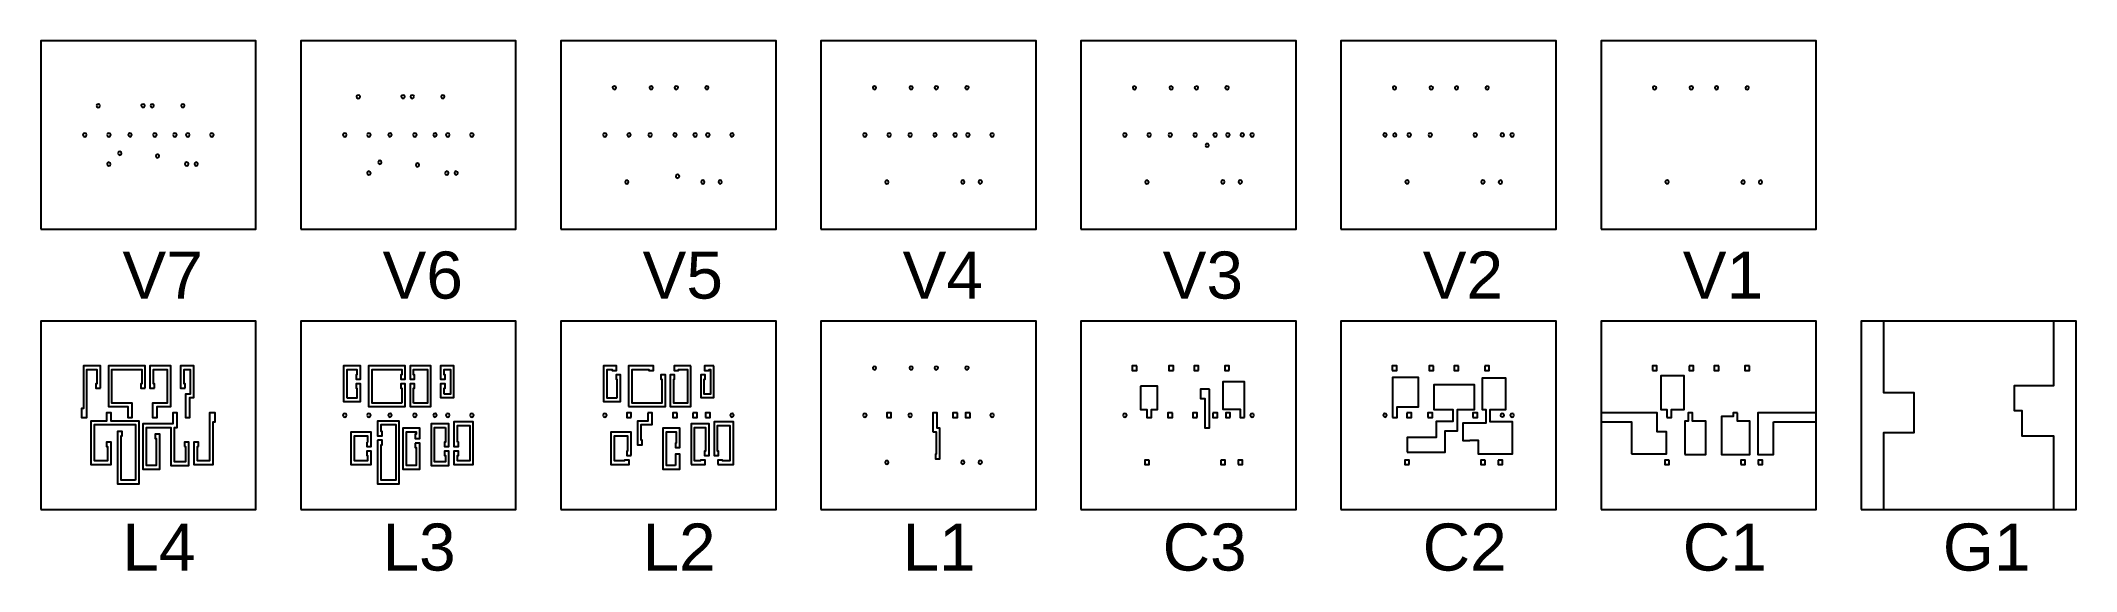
# Model space of a CAD drawing. Extents: x -2.4 to 43, y -3.5 to 8.4.
import ezdxf

# ---------------------------------------------------------------- set-up
doc = ezdxf.new("R2010")
doc.units = 0
doc.layers.get('0').update_dxf_attribs({"linetype": 'continuous'})
for name, color, linetype in [('C1', 132, 'continuous'), ('C2', 112, 'continuous'), ('C3', 92, 'continuous'), ('G1', 152, 'continuous'), ('L1', 72, 'continuous'), ('L2', 52, 'continuous'), ('L3', 32, 'continuous'), ('L4', 12, 'continuous'), ('V1', 142, 'continuous'), ('V2', 122, 'continuous'), ('V3', 102, 'continuous'), ('V4', 82, 'continuous'), ('V5', 62, 'continuous'), ('V6', 42, 'continuous'), ('V7', 22, 'continuous')]:
    doc.layers.add(name, color=color, linetype=linetype)
doc.styles.get("Standard").update_dxf_attribs({"font": 'ARIAL.TTF'})

msp = doc.modelspace()

# ---------------------------------------------------------------- linework, layer by layer
at = {"layer": 'C1'}
for points in [[(32.4, -2.1), (37.2, -2.1), (37.2, 2.1), (32.4, 2.1), (32.4, -2.1)], [(33.545, 1), (33.645, 1), (33.645, 1.1), (33.545, 1.1), (33.545, 1)], [(34.364, 1.1), (34.364, 1), (34.464, 1), (34.464, 1.1), (34.364, 1.1)], [(35.025, 1.1), (34.925, 1.1), (34.925, 1), (35.025, 1), (35.025, 1.1)], [(35.708, 1.1), (35.608, 1.1), (35.608, 1), (35.708, 1), (35.708, 1.1)], [(33.871, -0.05), (33.971, -0.05), (33.971, 0.13), (34.251, 0.13), (34.251, 0.879), (33.731, 0.879), (33.731, 0.13), (33.871, 0.13), (33.871, -0.05)], [(33.08, -0.859), (33.86, -0.859), (33.86, -0.37), (33.651, -0.37), (33.651, 0.05), (32.4, 0.05), (32.4, -0.15), (33.08, -0.15), (33.08, -0.859)], [(34.271, -0.879), (34.741, -0.879), (34.741, -0.13), (34.441, -0.13), (34.441, 0.05), (34.341, 0.05), (34.341, -0.13), (34.271, -0.13), (34.271, -0.879)], [(35.444, 0.05), (35.344, 0.05), (35.344, -0.03), (35.089, -0.03), (35.089, -0.879), (35.719, -0.879), (35.719, -0.13), (35.444, -0.13), (35.444, 0.05)], [(36.25, -0.15), (37.2, -0.15), (37.2, 0.05), (35.899, 0.05), (35.899, -0.879), (36.25, -0.879), (36.25, -0.15)], [(33.923, -1), (33.823, -1), (33.823, -1.1), (33.923, -1.1), (33.923, -1)], [(35.517, -1.1), (35.617, -1.1), (35.617, -1), (35.517, -1), (35.517, -1.1)], [(35.905, -1.1), (36.005, -1.1), (36.005, -1), (35.905, -1), (35.905, -1.1)]]:
    msp.add_lwpolyline(points, close=True, dxfattribs=at)
at = {"layer": 'C2'}
for points in [[(26.6, -2.1), (31.4, -2.1), (31.4, 2.1), (26.6, 2.1), (26.6, -2.1)], [(27.745, 1), (27.845, 1), (27.845, 1.1), (27.745, 1.1), (27.745, 1)], [(28.664, 1.1), (28.564, 1.1), (28.564, 1), (28.664, 1), (28.664, 1.1)], [(29.225, 1.1), (29.125, 1.1), (29.125, 1), (29.225, 1), (29.225, 1.1)], [(29.808, 1.1), (29.808, 1), (29.908, 1), (29.908, 1.1), (29.808, 1.1)], [(27.751, -0.05), (27.851, -0.05), (27.851, 0.188), (28.332, 0.188), (28.332, 0.844), (27.751, 0.844), (27.751, -0.05)], [(28.08, -0.823), (28.921, -0.823), (28.921, -0.347), (29.196, -0.347), (29.196, 0.13), (29.581, 0.13), (29.581, 0.679), (28.671, 0.679), (28.671, 0.13), (29.096, 0.13), (29.096, -0.14), (28.722, -0.14), (28.722, -0.5), (28.08, -0.5), (28.08, -0.823)], [(29.475, -0.56), (29.66, -0.56), (29.66, -0.863), (30.426, -0.863), (30.426, -0.15), (29.929, -0.15), (29.929, 0.13), (30.279, 0.13), (30.279, 0.829), (29.749, 0.829), (29.749, 0.13), (29.829, 0.13), (29.829, -0.18), (29.315, -0.18), (29.315, -0.563), (29.475, -0.563), (29.475, -0.56)], [(27.553, -0.029), (27.582, -0.041), (27.611, -0.029), (27.623, 0), (27.611, 0.029), (27.582, 0.041), (27.553, 0.029), (27.541, 0), (27.553, -0.029)], [(28.071, 0.05), (28.071, -0.05), (28.171, -0.05), (28.171, 0.05), (28.071, 0.05)], [(28.541, -0.05), (28.641, -0.05), (28.641, 0.05), (28.541, 0.05), (28.541, -0.05)], [(29.544, -0.05), (29.644, -0.05), (29.644, 0.05), (29.544, 0.05), (29.544, -0.05)], [(30.174, -0.03), (30.203, -0.039), (30.229, -0.025), (30.238, 0.004), (30.224, 0.03), (30.195, 0.039), (30.169, 0.025), (30.16, -0.004), (30.174, -0.03)], [(30.447, 0.029), (30.418, 0.041), (30.389, 0.029), (30.377, 0), (30.389, -0.029), (30.418, -0.041), (30.447, -0.029), (30.459, 0), (30.447, 0.029)], [(28.123, -1.1), (28.123, -1), (28.023, -1), (28.023, -1.1), (28.123, -1.1)], [(29.817, -1), (29.717, -1), (29.717, -1.1), (29.817, -1.1), (29.817, -1)], [(30.105, -1), (30.105, -1.1), (30.205, -1.1), (30.205, -1), (30.105, -1)]]:
    msp.add_lwpolyline(points, close=True, dxfattribs=at)
at = {"layer": 'C3'}
for points in [[(20.8, -2.1), (25.6, -2.1), (25.6, 2.1), (20.8, 2.1), (20.8, -2.1)], [(22.045, 1.1), (21.945, 1.1), (21.945, 1), (22.045, 1), (22.045, 1.1)], [(22.864, 1), (22.864, 1.1), (22.764, 1.1), (22.764, 1), (22.864, 1)], [(23.425, 1), (23.425, 1.1), (23.325, 1.1), (23.325, 1), (23.425, 1)], [(24.108, 1), (24.108, 1.1), (24.008, 1.1), (24.008, 1), (24.108, 1)], [(22.131, 0.649), (22.131, 0.13), (22.271, 0.13), (22.271, -0.05), (22.371, -0.05), (22.371, 0.13), (22.511, 0.13), (22.511, 0.649), (22.131, 0.649)], [(23.665, 0.58), (23.47, 0.58), (23.47, 0.37), (23.565, 0.37), (23.565, -0.28), (23.665, -0.28), (23.665, 0.58)], [(24.449, -0.05), (24.449, 0.744), (23.968, 0.744), (23.968, 0.138), (24.349, 0.138), (24.349, -0.05), (24.449, -0.05)], [(21.753, -0.029), (21.782, -0.041), (21.811, -0.029), (21.823, 0), (21.811, 0.029), (21.782, 0.041), (21.753, 0.029), (21.741, 0), (21.753, -0.029)], [(22.841, 0.05), (22.741, 0.05), (22.741, -0.05), (22.841, -0.05), (22.841, 0.05)], [(23.396, -0.05), (23.396, 0.05), (23.296, 0.05), (23.296, -0.05), (23.396, -0.05)], [(23.744, 0.05), (23.744, -0.05), (23.844, -0.05), (23.844, 0.05), (23.744, 0.05)], [(24.129, -0.05), (24.129, 0.05), (24.029, 0.05), (24.029, -0.05), (24.129, -0.05)], [(24.647, 0.029), (24.618, 0.041), (24.589, 0.029), (24.577, 0), (24.589, -0.029), (24.618, -0.041), (24.647, -0.029), (24.659, 0), (24.647, 0.029)], [(22.323, -1), (22.223, -1), (22.223, -1.1), (22.323, -1.1), (22.323, -1)], [(23.917, -1), (23.917, -1.1), (24.017, -1.1), (24.017, -1), (23.917, -1)], [(24.305, -1.1), (24.405, -1.1), (24.405, -1), (24.305, -1), (24.305, -1.1)]]:
    msp.add_lwpolyline(points, close=True, dxfattribs=at)
at = {"layer": 'G1'}
for points in [[(38.2, -2.1), (43, -2.1), (43, 2.1), (38.2, 2.1), (38.2, -2.1)], [(38.7, -2.1), (42.5, -2.1), (42.5, -0.47), (41.79, -0.47), (41.79, 0.1), (41.62, 0.1), (41.62, 0.66), (42.5, 0.66), (42.5, 2.1), (38.7, 2.1), (38.7, 0.51), (39.38, 0.51), (39.38, -0.39), (38.7, -0.39), (38.7, -2.1)]]:
    msp.add_lwpolyline(points, close=True, dxfattribs=at)
at = {"layer": 'L1'}
for points in [[(15, -2.1), (19.8, -2.1), (19.8, 2.1), (15, 2.1), (15, -2.1)], [(16.17, 1.08), (16.156, 1.054), (16.165, 1.025), (16.192, 1.011), (16.22, 1.02), (16.234, 1.046), (16.225, 1.075), (16.199, 1.089), (16.17, 1.08)], [(16.989, 1.08), (16.975, 1.054), (16.984, 1.025), (17.01, 1.011), (17.039, 1.02), (17.053, 1.046), (17.044, 1.075), (17.017, 1.089), (16.989, 1.08)], [(17.579, 1.011), (17.605, 1.025), (17.614, 1.054), (17.6, 1.08), (17.572, 1.089), (17.545, 1.075), (17.536, 1.046), (17.55, 1.02), (17.579, 1.011)], [(18.233, 1.02), (18.262, 1.011), (18.288, 1.025), (18.297, 1.054), (18.284, 1.08), (18.255, 1.089), (18.228, 1.075), (18.22, 1.046), (18.233, 1.02)], [(15.953, -0.029), (15.982, -0.041), (16.011, -0.029), (16.023, 0), (16.011, 0.029), (15.982, 0.041), (15.953, 0.029), (15.941, 0), (15.953, -0.029)], [(16.471, -0.05), (16.571, -0.05), (16.571, 0.05), (16.471, 0.05), (16.471, -0.05)], [(16.95, 0), (16.962, -0.029), (16.991, -0.041), (17.02, -0.029), (17.032, 0), (17.02, 0.029), (16.991, 0.041), (16.962, 0.029), (16.95, 0)], [(17.496, -0.372), (17.575, -0.372), (17.575, -0.872), (17.555, -0.872), (17.555, -0.972), (17.655, -0.972), (17.655, -0.292), (17.596, -0.292), (17.596, 0.05), (17.496, 0.05), (17.496, -0.372)], [(18.044, 0.05), (17.944, 0.05), (17.944, -0.05), (18.044, -0.05), (18.044, 0.05)], [(18.329, 0.05), (18.229, 0.05), (18.229, -0.05), (18.329, -0.05), (18.329, 0.05)], [(18.847, 0.029), (18.818, 0.041), (18.789, 0.029), (18.777, 0), (18.789, -0.029), (18.818, -0.041), (18.847, -0.029), (18.859, 0), (18.847, 0.029)], [(16.477, -1.011), (16.448, -1.02), (16.434, -1.046), (16.443, -1.075), (16.47, -1.089), (16.498, -1.08), (16.512, -1.054), (16.503, -1.025), (16.477, -1.011)], [(18.142, -1.08), (18.171, -1.089), (18.197, -1.075), (18.206, -1.046), (18.192, -1.02), (18.164, -1.011), (18.137, -1.025), (18.128, -1.054), (18.142, -1.08)], [(18.53, -1.08), (18.558, -1.089), (18.585, -1.075), (18.594, -1.046), (18.58, -1.02), (18.551, -1.011), (18.525, -1.025), (18.516, -1.054), (18.53, -1.08)]]:
    msp.add_lwpolyline(points, close=True, dxfattribs=at)
at = {"layer": 'L2'}
for points in [[(9.2, -2.1), (14, -2.1), (14, 2.1), (9.2, 2.1), (9.2, -2.1)], [(10.453, 0.382), (10.232, 0.382), (10.232, 1.02), (10.345, 1.02), (10.345, 1), (10.445, 1), (10.445, 1.1), (10.152, 1.1), (10.152, 0.302), (10.533, 0.302), (10.533, 0.9), (10.433, 0.9), (10.433, 0.8), (10.453, 0.8), (10.453, 0.382)], [(10.709, 0.192), (11.532, 0.192), (11.532, 0.9), (11.432, 0.9), (11.432, 0.8), (11.452, 0.8), (11.452, 0.272), (10.789, 0.272), (10.789, 1.02), (11.164, 1.02), (11.164, 1), (11.264, 1), (11.264, 1.1), (10.709, 1.1), (10.709, 0.192)], [(12.103, 1.1), (11.725, 1.1), (11.725, 1), (11.825, 1), (11.825, 1.02), (12.023, 1.02), (12.023, 0.272), (11.717, 0.272), (11.717, 0.8), (11.737, 0.8), (11.737, 0.9), (11.637, 0.9), (11.637, 0.192), (12.103, 0.192), (12.103, 1.1)], [(12.616, 1.1), (12.408, 1.1), (12.408, 1), (12.508, 1), (12.508, 1.02), (12.536, 1.02), (12.536, 0.472), (12.4, 0.472), (12.4, 0.8), (12.42, 0.8), (12.42, 0.9), (12.32, 0.9), (12.32, 0.392), (12.616, 0.392), (12.616, 1.1)], [(10.153, -0.029), (10.182, -0.041), (10.211, -0.029), (10.223, 0), (10.211, 0.029), (10.182, 0.041), (10.153, 0.029), (10.141, 0), (10.153, -0.029)], [(10.771, -0.05), (10.771, 0.05), (10.671, 0.05), (10.671, -0.05), (10.771, -0.05)], [(11.141, 0.05), (11.141, -0.13), (10.913, -0.13), (10.913, -0.66), (11.013, -0.66), (11.013, -0.56), (10.993, -0.56), (10.993, -0.21), (11.241, -0.21), (11.241, 0.05), (11.141, 0.05)], [(11.796, 0.05), (11.696, 0.05), (11.696, -0.05), (11.796, -0.05), (11.796, 0.05)], [(12.144, 0.05), (12.144, -0.05), (12.244, -0.05), (12.244, 0.05), (12.144, 0.05)], [(12.429, -0.05), (12.529, -0.05), (12.529, 0.05), (12.429, 0.05), (12.429, -0.05)], [(13.047, 0.029), (13.018, 0.041), (12.989, 0.029), (12.977, 0), (12.989, -0.029), (13.018, -0.041), (13.047, -0.029), (13.059, 0), (13.047, 0.029)], [(10.771, -0.9), (10.771, -0.38), (10.318, -0.38), (10.318, -1.1), (10.723, -1.1), (10.723, -1), (10.623, -1), (10.623, -1.02), (10.398, -1.02), (10.398, -0.46), (10.691, -0.46), (10.691, -0.8), (10.671, -0.8), (10.671, -0.9), (10.771, -0.9)], [(11.755, -1.12), (11.556, -1.12), (11.556, -0.372), (11.775, -0.372), (11.775, -0.622), (11.755, -0.622), (11.755, -0.722), (11.855, -0.722), (11.855, -0.292), (11.476, -0.292), (11.476, -1.2), (11.855, -1.2), (11.855, -0.872), (11.755, -0.872), (11.755, -1.12)], [(12.105, -1.1), (12.417, -1.1), (12.417, -1), (12.317, -1), (12.317, -1.02), (12.185, -1.02), (12.185, -0.272), (12.426, -0.272), (12.426, -0.8), (12.406, -0.8), (12.406, -0.9), (12.506, -0.9), (12.506, -0.192), (12.105, -0.192), (12.105, -1.1)], [(12.705, -1.1), (13.048, -1.1), (13.048, -0.15), (12.617, -0.15), (12.617, -0.9), (12.717, -0.9), (12.717, -0.8), (12.697, -0.8), (12.697, -0.23), (12.968, -0.23), (12.968, -1.02), (12.805, -1.02), (12.805, -1), (12.705, -1), (12.705, -1.1)]]:
    msp.add_lwpolyline(points, close=True, dxfattribs=at)
at = {"layer": 'L3'}
for points in [[(3.4, -2.1), (8.2, -2.1), (8.2, 2.1), (3.4, 2.1), (3.4, -2.1)], [(4.432, 0.382), (4.432, 1.02), (4.653, 1.02), (4.653, 0.9), (4.633, 0.9), (4.633, 0.8), (4.733, 0.8), (4.733, 1.1), (4.352, 1.1), (4.352, 0.302), (4.733, 0.302), (4.733, 0.7), (4.633, 0.7), (4.633, 0.6), (4.653, 0.6), (4.653, 0.382), (4.432, 0.382)], [(5.652, 0.272), (4.989, 0.272), (4.989, 1.02), (5.652, 1.02), (5.652, 0.9), (5.632, 0.9), (5.632, 0.8), (5.732, 0.8), (5.732, 1.1), (4.909, 1.1), (4.909, 0.192), (5.732, 0.192), (5.732, 0.7), (5.632, 0.7), (5.632, 0.6), (5.652, 0.6), (5.652, 0.272)], [(5.917, 0.272), (5.917, 0.6), (5.937, 0.6), (5.937, 0.7), (5.837, 0.7), (5.837, 0.192), (6.303, 0.192), (6.303, 1.1), (5.837, 1.1), (5.837, 0.8), (5.937, 0.8), (5.937, 0.9), (5.917, 0.9), (5.917, 1.02), (6.223, 1.02), (6.223, 0.272), (5.917, 0.272)], [(6.6, 0.472), (6.6, 0.6), (6.62, 0.6), (6.62, 0.7), (6.52, 0.7), (6.52, 0.392), (6.816, 0.392), (6.816, 1.1), (6.52, 1.1), (6.52, 0.8), (6.62, 0.8), (6.62, 0.9), (6.6, 0.9), (6.6, 1.02), (6.736, 1.02), (6.736, 0.472), (6.6, 0.472)], [(4.353, -0.029), (4.382, -0.041), (4.411, -0.029), (4.423, 0), (4.411, 0.029), (4.382, 0.041), (4.353, 0.029), (4.341, 0), (4.353, -0.029)], [(4.88, 0), (4.892, -0.029), (4.921, -0.041), (4.95, -0.029), (4.962, 0), (4.95, 0.029), (4.921, 0.041), (4.892, 0.029), (4.88, 0)], [(5.362, -0.029), (5.391, -0.041), (5.42, -0.029), (5.432, 0), (5.42, 0.029), (5.391, 0.041), (5.362, 0.029), (5.35, 0), (5.362, -0.029)], [(5.975, -0.029), (5.987, 0), (5.975, 0.029), (5.946, 0.041), (5.917, 0.029), (5.905, 0), (5.917, -0.029), (5.946, -0.041), (5.975, -0.029)], [(6.353, 0), (6.365, -0.029), (6.394, -0.041), (6.423, -0.029), (6.435, 0), (6.423, 0.029), (6.394, 0.041), (6.365, 0.029), (6.353, 0)], [(6.65, 0.029), (6.638, 0), (6.65, -0.029), (6.679, -0.041), (6.708, -0.029), (6.72, 0), (6.708, 0.029), (6.679, 0.041), (6.65, 0.029)], [(7.247, 0.029), (7.218, 0.041), (7.189, 0.029), (7.177, 0), (7.189, -0.029), (7.218, -0.041), (7.247, -0.029), (7.259, 0), (7.247, 0.029)], [(4.871, -0.6), (4.871, -0.7), (4.971, -0.7), (4.971, -0.38), (4.518, -0.38), (4.518, -1.1), (4.971, -1.1), (4.971, -0.8), (4.871, -0.8), (4.871, -0.9), (4.891, -0.9), (4.891, -1.02), (4.598, -1.02), (4.598, -0.46), (4.891, -0.46), (4.891, -0.6), (4.871, -0.6)], [(5.113, -0.56), (5.113, -1.53), (5.597, -1.53), (5.597, -0.13), (5.113, -0.13), (5.113, -0.46), (5.213, -0.46), (5.213, -0.36), (5.193, -0.36), (5.193, -0.21), (5.517, -0.21), (5.517, -1.45), (5.193, -1.45), (5.193, -0.66), (5.213, -0.66), (5.213, -0.56), (5.113, -0.56)], [(5.955, -0.622), (5.955, -0.722), (5.975, -0.722), (5.975, -1.12), (5.756, -1.12), (5.756, -0.372), (5.975, -0.372), (5.975, -0.422), (5.955, -0.422), (5.955, -0.522), (6.055, -0.522), (6.055, -0.292), (5.676, -0.292), (5.676, -1.2), (6.055, -1.2), (6.055, -0.622), (5.955, -0.622)], [(6.626, -0.272), (6.626, -0.6), (6.606, -0.6), (6.606, -0.7), (6.706, -0.7), (6.706, -0.192), (6.305, -0.192), (6.305, -1.12), (6.706, -1.12), (6.706, -0.8), (6.606, -0.8), (6.606, -0.9), (6.626, -0.9), (6.626, -1.04), (6.385, -1.04), (6.385, -0.272), (6.626, -0.272)], [(6.897, -0.6), (6.897, -0.23), (7.168, -0.23), (7.168, -1.02), (6.897, -1.02), (6.897, -0.9), (6.917, -0.9), (6.917, -0.8), (6.817, -0.8), (6.817, -1.1), (7.248, -1.1), (7.248, -0.15), (6.817, -0.15), (6.817, -0.7), (6.917, -0.7), (6.917, -0.6), (6.897, -0.6)]]:
    msp.add_lwpolyline(points, close=True, dxfattribs=at)
at = {"layer": 'L4'}
for points in [[(-2.4, -2.1), (2.4, -2.1), (2.4, 2.1), (-2.4, 2.1), (-2.4, -2.1)], [(-1.067, 0.6), (-1.067, 1.1), (-1.448, 1.1), (-1.448, 0.15), (-1.49, 0.15), (-1.49, -0.05), (-1.368, -0.05), (-1.368, 1.02), (-1.147, 1.02), (-1.147, 0.7), (-1.167, 0.7), (-1.167, 0.6), (-1.067, 0.6)], [(-0.068, 0.6), (-0.068, 1.1), (-0.891, 1.1), (-0.891, 0.192), (-0.459, 0.192), (-0.459, -0.05), (-0.359, -0.05), (-0.359, 0.272), (-0.811, 0.272), (-0.811, 1.02), (-0.148, 1.02), (-0.148, 0.7), (-0.168, 0.7), (-0.168, 0.6), (-0.068, 0.6)], [(0.137, 0.6), (0.137, 0.7), (0.117, 0.7), (0.117, 1.02), (0.423, 1.02), (0.423, 0.272), (0.096, 0.272), (0.096, -0.05), (0.196, -0.05), (0.196, 0.192), (0.503, 0.192), (0.503, 1.1), (0.037, 1.1), (0.037, 0.6), (0.137, 0.6)], [(0.82, 0.6), (0.82, 0.7), (0.8, 0.7), (0.8, 1.02), (0.936, 1.02), (0.936, 0.472), (0.829, 0.472), (0.829, -0.05), (0.929, -0.05), (0.929, 0.392), (1.016, 0.392), (1.016, 1.1), (0.72, 1.1), (0.72, 0.6), (0.82, 0.6)], [(-0.283, -1.45), (-0.607, -1.45), (-0.607, -0.46), (-0.587, -0.46), (-0.587, -0.36), (-0.687, -0.36), (-0.687, -1.53), (-0.203, -1.53), (-0.203, -0.13), (-0.829, -0.13), (-0.829, 0.05), (-0.929, 0.05), (-0.929, -0.13), (-1.282, -0.13), (-1.282, -1.1), (-0.829, -1.1), (-0.829, -0.6), (-0.929, -0.6), (-0.929, -0.7), (-0.909, -0.7), (-0.909, -1.02), (-1.202, -1.02), (-1.202, -0.21), (-0.283, -0.21), (-0.283, -1.45)], [(0.806, -0.7), (0.826, -0.7), (0.826, -1.04), (0.585, -1.04), (0.585, -0.272), (0.644, -0.272), (0.644, 0.05), (0.544, 0.05), (0.544, -0.192), (-0.124, -0.192), (-0.124, -1.2), (0.255, -1.2), (0.255, -0.422), (0.155, -0.422), (0.155, -0.522), (0.175, -0.522), (0.175, -1.12), (-0.044, -1.12), (-0.044, -0.272), (0.505, -0.272), (0.505, -1.12), (0.906, -1.12), (0.906, -0.6), (0.806, -0.6), (0.806, -0.7)], [(1.117, -0.7), (1.117, -0.6), (1.017, -0.6), (1.017, -1.1), (1.448, -1.1), (1.448, -0.15), (1.49, -0.15), (1.49, 0.05), (1.368, 0.05), (1.368, -1.02), (1.097, -1.02), (1.097, -0.7), (1.117, -0.7)]]:
    msp.add_lwpolyline(points, close=True, dxfattribs=at)
at = {"layer": 'V1'}
for points in [[(32.4, 4.15), (37.2, 4.15), (37.2, 8.35), (32.4, 8.35), (32.4, 4.15)], [(33.599, 7.339), (33.57, 7.33), (33.556, 7.304), (33.565, 7.275), (33.592, 7.261), (33.62, 7.27), (33.634, 7.296), (33.625, 7.325), (33.599, 7.339)], [(34.417, 7.339), (34.389, 7.33), (34.375, 7.304), (34.384, 7.275), (34.41, 7.261), (34.439, 7.27), (34.453, 7.296), (34.444, 7.325), (34.417, 7.339)], [(34.95, 7.27), (34.979, 7.261), (35.005, 7.275), (35.014, 7.304), (35, 7.33), (34.972, 7.339), (34.945, 7.325), (34.936, 7.296), (34.95, 7.27)], [(35.662, 7.261), (35.688, 7.275), (35.697, 7.304), (35.684, 7.33), (35.655, 7.339), (35.628, 7.325), (35.62, 7.296), (35.633, 7.27), (35.662, 7.261)], [(33.848, 5.23), (33.834, 5.204), (33.843, 5.175), (33.87, 5.161), (33.898, 5.17), (33.912, 5.196), (33.903, 5.225), (33.877, 5.239), (33.848, 5.23)], [(35.571, 5.161), (35.597, 5.175), (35.606, 5.204), (35.592, 5.23), (35.564, 5.239), (35.537, 5.225), (35.528, 5.196), (35.542, 5.17), (35.571, 5.161)], [(35.958, 5.161), (35.985, 5.175), (35.994, 5.204), (35.98, 5.23), (35.951, 5.239), (35.925, 5.225), (35.916, 5.196), (35.93, 5.17), (35.958, 5.161)]]:
    msp.add_lwpolyline(points, close=True, dxfattribs=at)
at = {"layer": 'V2'}
for points in [[(26.6, 4.15), (31.4, 4.15), (31.4, 8.35), (26.6, 8.35), (26.6, 4.15)], [(27.799, 7.339), (27.77, 7.33), (27.756, 7.304), (27.765, 7.275), (27.792, 7.261), (27.82, 7.27), (27.834, 7.296), (27.825, 7.325), (27.799, 7.339)], [(28.617, 7.339), (28.589, 7.33), (28.575, 7.304), (28.584, 7.275), (28.61, 7.261), (28.639, 7.27), (28.653, 7.296), (28.644, 7.325), (28.617, 7.339)], [(29.15, 7.27), (29.179, 7.261), (29.205, 7.275), (29.214, 7.304), (29.2, 7.33), (29.172, 7.339), (29.145, 7.325), (29.136, 7.296), (29.15, 7.27)], [(29.833, 7.27), (29.862, 7.261), (29.888, 7.275), (29.897, 7.304), (29.884, 7.33), (29.855, 7.339), (29.828, 7.325), (29.82, 7.296), (29.833, 7.27)], [(27.553, 6.221), (27.582, 6.209), (27.611, 6.221), (27.623, 6.25), (27.611, 6.279), (27.582, 6.291), (27.553, 6.279), (27.541, 6.25), (27.553, 6.221)], [(27.797, 6.289), (27.771, 6.275), (27.762, 6.246), (27.776, 6.22), (27.805, 6.211), (27.831, 6.225), (27.84, 6.254), (27.826, 6.28), (27.797, 6.289)], [(28.08, 6.25), (28.092, 6.221), (28.121, 6.209), (28.15, 6.221), (28.162, 6.25), (28.15, 6.279), (28.121, 6.291), (28.092, 6.279), (28.08, 6.25)], [(28.55, 6.25), (28.562, 6.221), (28.591, 6.209), (28.62, 6.221), (28.632, 6.25), (28.62, 6.279), (28.591, 6.291), (28.562, 6.279), (28.55, 6.25)], [(29.565, 6.221), (29.594, 6.209), (29.623, 6.221), (29.635, 6.25), (29.623, 6.279), (29.594, 6.291), (29.565, 6.279), (29.553, 6.25), (29.565, 6.221)], [(30.174, 6.22), (30.203, 6.211), (30.229, 6.225), (30.238, 6.254), (30.224, 6.28), (30.195, 6.289), (30.169, 6.275), (30.16, 6.246), (30.174, 6.22)], [(30.447, 6.279), (30.418, 6.291), (30.389, 6.279), (30.377, 6.25), (30.389, 6.221), (30.418, 6.209), (30.447, 6.221), (30.459, 6.25), (30.447, 6.279)], [(28.048, 5.23), (28.034, 5.204), (28.043, 5.175), (28.07, 5.161), (28.098, 5.17), (28.112, 5.196), (28.103, 5.225), (28.077, 5.239), (28.048, 5.23)], [(29.771, 5.161), (29.797, 5.175), (29.806, 5.204), (29.792, 5.23), (29.764, 5.239), (29.737, 5.225), (29.728, 5.196), (29.742, 5.17), (29.771, 5.161)], [(30.13, 5.17), (30.158, 5.161), (30.185, 5.175), (30.194, 5.204), (30.18, 5.23), (30.151, 5.239), (30.125, 5.225), (30.116, 5.196), (30.13, 5.17)]]:
    msp.add_lwpolyline(points, close=True, dxfattribs=at)
at = {"layer": 'V3'}
for points in [[(20.8, 4.15), (25.6, 4.15), (25.6, 8.35), (20.8, 8.35), (20.8, 4.15)], [(21.999, 7.339), (21.97, 7.33), (21.956, 7.304), (21.965, 7.275), (21.992, 7.261), (22.02, 7.27), (22.034, 7.296), (22.025, 7.325), (21.999, 7.339)], [(22.817, 7.339), (22.789, 7.33), (22.775, 7.304), (22.784, 7.275), (22.81, 7.261), (22.839, 7.27), (22.853, 7.296), (22.844, 7.325), (22.817, 7.339)], [(23.35, 7.27), (23.379, 7.261), (23.405, 7.275), (23.414, 7.304), (23.4, 7.33), (23.372, 7.339), (23.345, 7.325), (23.336, 7.296), (23.35, 7.27)], [(24.033, 7.27), (24.062, 7.261), (24.088, 7.275), (24.097, 7.304), (24.084, 7.33), (24.055, 7.339), (24.028, 7.325), (24.02, 7.296), (24.033, 7.27)], [(21.753, 6.221), (21.782, 6.209), (21.811, 6.221), (21.823, 6.25), (21.811, 6.279), (21.782, 6.291), (21.753, 6.279), (21.741, 6.25), (21.753, 6.221)], [(22.28, 6.25), (22.292, 6.221), (22.321, 6.209), (22.35, 6.221), (22.362, 6.25), (22.35, 6.279), (22.321, 6.291), (22.292, 6.279), (22.28, 6.25)], [(22.75, 6.25), (22.762, 6.221), (22.791, 6.209), (22.82, 6.221), (22.832, 6.25), (22.82, 6.279), (22.791, 6.291), (22.762, 6.279), (22.75, 6.25)], [(23.305, 6.25), (23.317, 6.221), (23.346, 6.209), (23.375, 6.221), (23.387, 6.25), (23.375, 6.279), (23.346, 6.291), (23.317, 6.279), (23.305, 6.25)], [(23.576, 6.016), (23.59, 5.99), (23.619, 5.981), (23.645, 5.995), (23.654, 6.024), (23.64, 6.05), (23.611, 6.059), (23.585, 6.045), (23.576, 6.016)], [(23.765, 6.221), (23.794, 6.209), (23.823, 6.221), (23.835, 6.25), (23.823, 6.279), (23.794, 6.291), (23.765, 6.279), (23.753, 6.25), (23.765, 6.221)], [(24.05, 6.221), (24.079, 6.209), (24.108, 6.221), (24.12, 6.25), (24.108, 6.279), (24.079, 6.291), (24.05, 6.279), (24.038, 6.25), (24.05, 6.221)], [(24.374, 6.22), (24.403, 6.211), (24.429, 6.225), (24.438, 6.254), (24.424, 6.28), (24.395, 6.289), (24.369, 6.275), (24.36, 6.246), (24.374, 6.22)], [(24.647, 6.279), (24.618, 6.291), (24.589, 6.279), (24.577, 6.25), (24.589, 6.221), (24.618, 6.209), (24.647, 6.221), (24.659, 6.25), (24.647, 6.279)], [(22.248, 5.23), (22.234, 5.204), (22.243, 5.175), (22.27, 5.161), (22.298, 5.17), (22.312, 5.196), (22.303, 5.225), (22.277, 5.239), (22.248, 5.23)], [(23.971, 5.161), (23.997, 5.175), (24.006, 5.204), (23.992, 5.23), (23.964, 5.239), (23.937, 5.225), (23.928, 5.196), (23.942, 5.17), (23.971, 5.161)], [(24.33, 5.17), (24.358, 5.161), (24.385, 5.175), (24.394, 5.204), (24.38, 5.23), (24.351, 5.239), (24.325, 5.225), (24.316, 5.196), (24.33, 5.17)]]:
    msp.add_lwpolyline(points, close=True, dxfattribs=at)
at = {"layer": 'V4'}
for points in [[(15, 4.15), (19.8, 4.15), (19.8, 8.35), (15, 8.35), (15, 4.15)], [(16.199, 7.339), (16.17, 7.33), (16.156, 7.304), (16.165, 7.275), (16.192, 7.261), (16.22, 7.27), (16.234, 7.296), (16.225, 7.325), (16.199, 7.339)], [(17.017, 7.339), (16.989, 7.33), (16.975, 7.304), (16.984, 7.275), (17.01, 7.261), (17.039, 7.27), (17.053, 7.296), (17.044, 7.325), (17.017, 7.339)], [(17.55, 7.27), (17.579, 7.261), (17.605, 7.275), (17.614, 7.304), (17.6, 7.33), (17.572, 7.339), (17.545, 7.325), (17.536, 7.296), (17.55, 7.27)], [(18.233, 7.27), (18.262, 7.261), (18.288, 7.275), (18.297, 7.304), (18.284, 7.33), (18.255, 7.339), (18.228, 7.325), (18.22, 7.296), (18.233, 7.27)], [(15.953, 6.221), (15.982, 6.209), (16.011, 6.221), (16.023, 6.25), (16.011, 6.279), (15.982, 6.291), (15.953, 6.279), (15.941, 6.25), (15.953, 6.221)], [(16.48, 6.25), (16.492, 6.221), (16.521, 6.209), (16.55, 6.221), (16.562, 6.25), (16.55, 6.279), (16.521, 6.291), (16.492, 6.279), (16.48, 6.25)], [(16.95, 6.25), (16.962, 6.221), (16.991, 6.209), (17.02, 6.221), (17.032, 6.25), (17.02, 6.279), (16.991, 6.291), (16.962, 6.279), (16.95, 6.25)], [(17.505, 6.25), (17.517, 6.221), (17.546, 6.209), (17.575, 6.221), (17.587, 6.25), (17.575, 6.279), (17.546, 6.291), (17.517, 6.279), (17.505, 6.25)], [(17.965, 6.221), (17.994, 6.209), (18.023, 6.221), (18.035, 6.25), (18.023, 6.279), (17.994, 6.291), (17.965, 6.279), (17.953, 6.25), (17.965, 6.221)], [(18.25, 6.221), (18.279, 6.209), (18.308, 6.221), (18.32, 6.25), (18.308, 6.279), (18.279, 6.291), (18.25, 6.279), (18.238, 6.25), (18.25, 6.221)], [(18.847, 6.279), (18.818, 6.291), (18.789, 6.279), (18.777, 6.25), (18.789, 6.221), (18.818, 6.209), (18.847, 6.221), (18.859, 6.25), (18.847, 6.279)], [(16.448, 5.23), (16.434, 5.204), (16.443, 5.175), (16.47, 5.161), (16.498, 5.17), (16.512, 5.196), (16.503, 5.225), (16.477, 5.239), (16.448, 5.23)], [(18.171, 5.161), (18.197, 5.175), (18.206, 5.204), (18.192, 5.23), (18.164, 5.239), (18.137, 5.225), (18.128, 5.196), (18.142, 5.17), (18.171, 5.161)], [(18.53, 5.17), (18.558, 5.161), (18.585, 5.175), (18.594, 5.204), (18.58, 5.23), (18.551, 5.239), (18.525, 5.225), (18.516, 5.196), (18.53, 5.17)]]:
    msp.add_lwpolyline(points, close=True, dxfattribs=at)
at = {"layer": 'V5'}
for points in [[(9.2, 4.15), (14, 4.15), (14, 8.35), (9.2, 8.35), (9.2, 4.15)], [(10.37, 7.33), (10.356, 7.304), (10.365, 7.275), (10.392, 7.261), (10.42, 7.27), (10.434, 7.296), (10.425, 7.325), (10.399, 7.339), (10.37, 7.33)], [(11.189, 7.33), (11.175, 7.304), (11.184, 7.275), (11.21, 7.261), (11.239, 7.27), (11.253, 7.296), (11.244, 7.325), (11.217, 7.339), (11.189, 7.33)], [(11.779, 7.261), (11.805, 7.275), (11.814, 7.304), (11.8, 7.33), (11.772, 7.339), (11.745, 7.325), (11.736, 7.296), (11.75, 7.27), (11.779, 7.261)], [(12.433, 7.27), (12.462, 7.261), (12.488, 7.275), (12.497, 7.304), (12.484, 7.33), (12.455, 7.339), (12.428, 7.325), (12.42, 7.296), (12.433, 7.27)], [(10.153, 6.221), (10.182, 6.209), (10.211, 6.221), (10.223, 6.25), (10.211, 6.279), (10.182, 6.291), (10.153, 6.279), (10.141, 6.25), (10.153, 6.221)], [(10.692, 6.279), (10.68, 6.25), (10.692, 6.221), (10.721, 6.209), (10.75, 6.221), (10.762, 6.25), (10.75, 6.279), (10.721, 6.291), (10.692, 6.279)], [(11.15, 6.25), (11.162, 6.221), (11.191, 6.209), (11.22, 6.221), (11.232, 6.25), (11.22, 6.279), (11.191, 6.291), (11.162, 6.279), (11.15, 6.25)], [(11.717, 6.221), (11.746, 6.209), (11.775, 6.221), (11.787, 6.25), (11.775, 6.279), (11.746, 6.291), (11.717, 6.279), (11.705, 6.25), (11.717, 6.221)], [(12.165, 6.221), (12.194, 6.209), (12.223, 6.221), (12.235, 6.25), (12.223, 6.279), (12.194, 6.291), (12.165, 6.279), (12.153, 6.25), (12.165, 6.221)], [(12.45, 6.221), (12.479, 6.209), (12.508, 6.221), (12.52, 6.25), (12.508, 6.279), (12.479, 6.291), (12.45, 6.279), (12.438, 6.25), (12.45, 6.221)], [(13.047, 6.279), (13.018, 6.291), (12.989, 6.279), (12.977, 6.25), (12.989, 6.221), (13.018, 6.209), (13.047, 6.221), (13.059, 6.25), (13.047, 6.279)], [(10.677, 5.239), (10.648, 5.23), (10.634, 5.204), (10.643, 5.175), (10.67, 5.161), (10.698, 5.17), (10.712, 5.196), (10.703, 5.225), (10.677, 5.239)], [(11.83, 5.358), (11.801, 5.367), (11.775, 5.353), (11.766, 5.324), (11.78, 5.298), (11.809, 5.289), (11.835, 5.303), (11.844, 5.332), (11.83, 5.358)], [(12.342, 5.17), (12.371, 5.161), (12.397, 5.175), (12.406, 5.204), (12.392, 5.23), (12.364, 5.239), (12.337, 5.225), (12.328, 5.196), (12.342, 5.17)], [(12.73, 5.17), (12.758, 5.161), (12.785, 5.175), (12.794, 5.204), (12.78, 5.23), (12.751, 5.239), (12.725, 5.225), (12.716, 5.196), (12.73, 5.17)]]:
    msp.add_lwpolyline(points, close=True, dxfattribs=at)
at = {"layer": 'V6'}
for points in [[(3.4, 4.15), (8.2, 4.15), (8.2, 8.35), (3.4, 8.35), (3.4, 4.15)], [(4.714, 7.125), (4.687, 7.139), (4.658, 7.13), (4.644, 7.104), (4.653, 7.075), (4.68, 7.061), (4.708, 7.07), (4.722, 7.096), (4.714, 7.125)], [(5.707, 7.07), (5.721, 7.096), (5.712, 7.125), (5.686, 7.139), (5.657, 7.13), (5.643, 7.104), (5.652, 7.075), (5.679, 7.061), (5.707, 7.07)], [(5.926, 7.104), (5.912, 7.13), (5.883, 7.139), (5.857, 7.125), (5.848, 7.096), (5.862, 7.07), (5.891, 7.061), (5.917, 7.075), (5.926, 7.104)], [(6.6, 7.075), (6.609, 7.104), (6.595, 7.13), (6.567, 7.139), (6.54, 7.125), (6.531, 7.096), (6.545, 7.07), (6.574, 7.061), (6.6, 7.075)], [(4.353, 6.221), (4.382, 6.209), (4.411, 6.221), (4.423, 6.25), (4.411, 6.279), (4.382, 6.291), (4.353, 6.279), (4.341, 6.25), (4.353, 6.221)], [(4.88, 6.25), (4.892, 6.221), (4.921, 6.209), (4.95, 6.221), (4.962, 6.25), (4.95, 6.279), (4.921, 6.291), (4.892, 6.279), (4.88, 6.25)], [(5.362, 6.221), (5.391, 6.209), (5.42, 6.221), (5.432, 6.25), (5.42, 6.279), (5.391, 6.291), (5.362, 6.279), (5.35, 6.25), (5.362, 6.221)], [(5.975, 6.221), (5.987, 6.25), (5.975, 6.279), (5.946, 6.291), (5.917, 6.279), (5.905, 6.25), (5.917, 6.221), (5.946, 6.209), (5.975, 6.221)], [(6.353, 6.25), (6.365, 6.221), (6.394, 6.209), (6.423, 6.221), (6.435, 6.25), (6.423, 6.279), (6.394, 6.291), (6.365, 6.279), (6.353, 6.25)], [(6.65, 6.279), (6.638, 6.25), (6.65, 6.221), (6.679, 6.209), (6.708, 6.221), (6.72, 6.25), (6.708, 6.279), (6.679, 6.291), (6.65, 6.279)], [(7.247, 6.279), (7.218, 6.291), (7.189, 6.279), (7.177, 6.25), (7.189, 6.221), (7.218, 6.209), (7.247, 6.221), (7.259, 6.25), (7.247, 6.279)], [(5.124, 5.644), (5.132, 5.615), (5.159, 5.601), (5.188, 5.61), (5.202, 5.636), (5.193, 5.665), (5.166, 5.679), (5.138, 5.67), (5.124, 5.644)], [(6.009, 5.539), (6.035, 5.553), (6.044, 5.582), (6.03, 5.608), (6.001, 5.617), (5.975, 5.603), (5.966, 5.574), (5.98, 5.548), (6.009, 5.539)], [(4.896, 5.43), (4.882, 5.404), (4.891, 5.375), (4.917, 5.361), (4.946, 5.37), (4.96, 5.396), (4.951, 5.425), (4.925, 5.439), (4.896, 5.43)], [(6.659, 5.361), (6.686, 5.375), (6.695, 5.404), (6.681, 5.43), (6.652, 5.439), (6.625, 5.425), (6.617, 5.396), (6.631, 5.37), (6.659, 5.361)], [(6.836, 5.425), (6.828, 5.396), (6.842, 5.37), (6.87, 5.361), (6.897, 5.375), (6.906, 5.404), (6.892, 5.43), (6.863, 5.439), (6.836, 5.425)]]:
    msp.add_lwpolyline(points, close=True, dxfattribs=at)
at = {"layer": 'V7'}
for points in [[(-2.4, 4.15), (2.4, 4.15), (2.4, 8.35), (-2.4, 8.35), (-2.4, 4.15)], [(-1.156, 6.904), (-1.147, 6.875), (-1.12, 6.861), (-1.092, 6.87), (-1.078, 6.896), (-1.086, 6.925), (-1.113, 6.939), (-1.142, 6.93), (-1.156, 6.904)], [(-0.121, 6.861), (-0.093, 6.87), (-0.079, 6.896), (-0.088, 6.925), (-0.114, 6.939), (-0.143, 6.93), (-0.157, 6.904), (-0.148, 6.875), (-0.121, 6.861)], [(0.048, 6.896), (0.062, 6.87), (0.091, 6.861), (0.117, 6.875), (0.126, 6.904), (0.112, 6.93), (0.083, 6.939), (0.057, 6.925), (0.048, 6.896)], [(0.767, 6.939), (0.74, 6.925), (0.731, 6.896), (0.745, 6.87), (0.774, 6.861), (0.8, 6.875), (0.809, 6.904), (0.795, 6.93), (0.767, 6.939)], [(-1.447, 6.221), (-1.418, 6.209), (-1.389, 6.221), (-1.377, 6.25), (-1.389, 6.279), (-1.418, 6.291), (-1.447, 6.279), (-1.459, 6.25), (-1.447, 6.221)], [(-0.92, 6.25), (-0.908, 6.221), (-0.879, 6.209), (-0.85, 6.221), (-0.838, 6.25), (-0.85, 6.279), (-0.879, 6.291), (-0.908, 6.279), (-0.92, 6.25)], [(-0.438, 6.221), (-0.409, 6.209), (-0.38, 6.221), (-0.368, 6.25), (-0.38, 6.279), (-0.409, 6.291), (-0.438, 6.279), (-0.45, 6.25), (-0.438, 6.221)], [(0.175, 6.221), (0.187, 6.25), (0.175, 6.279), (0.146, 6.291), (0.117, 6.279), (0.105, 6.25), (0.117, 6.221), (0.146, 6.209), (0.175, 6.221)], [(0.553, 6.25), (0.565, 6.221), (0.594, 6.209), (0.623, 6.221), (0.635, 6.25), (0.623, 6.279), (0.594, 6.291), (0.565, 6.279), (0.553, 6.25)], [(0.85, 6.279), (0.838, 6.25), (0.85, 6.221), (0.879, 6.209), (0.908, 6.221), (0.92, 6.25), (0.908, 6.279), (0.879, 6.291), (0.85, 6.279)], [(1.447, 6.279), (1.418, 6.291), (1.389, 6.279), (1.377, 6.25), (1.389, 6.221), (1.418, 6.209), (1.447, 6.221), (1.459, 6.25), (1.447, 6.279)], [(-0.875, 5.639), (-0.904, 5.63), (-0.918, 5.604), (-0.909, 5.575), (-0.883, 5.561), (-0.854, 5.57), (-0.84, 5.596), (-0.849, 5.625), (-0.875, 5.639)], [(-0.634, 5.879), (-0.662, 5.87), (-0.676, 5.844), (-0.668, 5.815), (-0.641, 5.801), (-0.612, 5.81), (-0.598, 5.836), (-0.607, 5.865), (-0.634, 5.879)], [(0.201, 5.817), (0.175, 5.803), (0.166, 5.774), (0.18, 5.748), (0.209, 5.739), (0.235, 5.753), (0.244, 5.782), (0.23, 5.808), (0.201, 5.817)], [(0.825, 5.625), (0.817, 5.596), (0.831, 5.57), (0.859, 5.561), (0.886, 5.575), (0.895, 5.604), (0.881, 5.63), (0.852, 5.639), (0.825, 5.625)], [(1.036, 5.625), (1.028, 5.596), (1.042, 5.57), (1.07, 5.561), (1.097, 5.575), (1.106, 5.604), (1.092, 5.63), (1.063, 5.639), (1.036, 5.625)]]:
    msp.add_lwpolyline(points, close=True, dxfattribs=at)

# ---------------------------------------------------------------- texts
at = {"color": 22}
msp.add_text('V7', height=1.05, dxfattribs=at).set_placement((-0.578, 2.6))
at = {"color": 42}
msp.add_text('V6', height=1.05, dxfattribs=at).set_placement((5.223, 2.6))
at = {"color": 62}
msp.add_text('V5', height=1.05, dxfattribs=at).set_placement((11.022, 2.6))
at = {"color": 82}
msp.add_text('V4', height=1.05, dxfattribs=at).set_placement((16.822, 2.6))
at = {"color": 102}
msp.add_text('V3', height=1.05, dxfattribs=at).set_placement((22.622, 2.6))
at = {"color": 122}
msp.add_text('V2', height=1.05, dxfattribs=at).set_placement((28.422, 2.6))
at = {"color": 142}
msp.add_text('V1', height=1.05, dxfattribs=at).set_placement((34.222, 2.6))
at = {"color": 12}
msp.add_text('L4', height=1.05, dxfattribs=at).set_placement((-0.578, -3.465))
at = {"color": 32}
msp.add_text('L3', height=1.05, dxfattribs=at).set_placement((5.223, -3.465))
at = {"color": 52}
msp.add_text('L2', height=1.05, dxfattribs=at).set_placement((11.022, -3.465))
at = {"color": 72}
msp.add_text('L1', height=1.05, dxfattribs=at).set_placement((16.822, -3.465))
at = {"color": 92}
msp.add_text('C3', height=1.05, dxfattribs=at).set_placement((22.622, -3.465))
at = {"color": 112}
msp.add_text('C2', height=1.05, dxfattribs=at).set_placement((28.422, -3.465))
at = {"color": 132}
msp.add_text('C1', height=1.05, dxfattribs=at).set_placement((34.222, -3.465))
at = {"color": 152}
msp.add_text('G1', height=1.05, dxfattribs=at).set_placement((40.023, -3.465))

doc.saveas('drawing.dxf')
